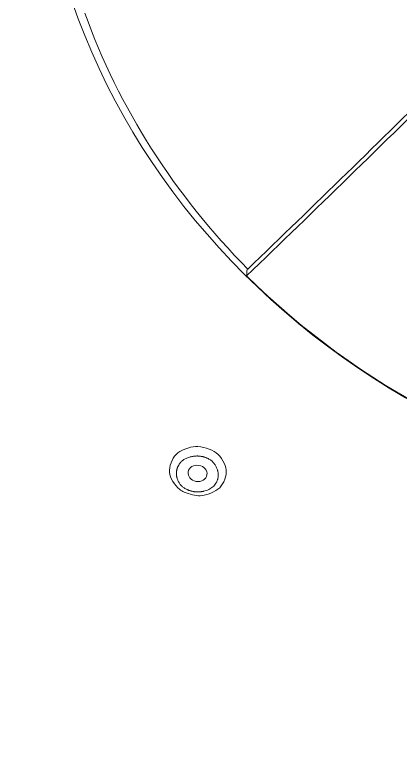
# Model space of a CAD drawing. Header units: millimetres. Extents: x 17284 to 19660, y -6011 to -2651.
# Drawn here: x 18029.9 to 18039.88, y -3892.22 to -3873.07 of the extents above; entities that cross this region are included whole.
import ezdxf

# ---------------------------------------------------------------- set-up
doc = ezdxf.new("R2010")
doc.units = ezdxf.units.MM

msp = doc.modelspace()

# ---------------------------------------------------------------- linework, layer by layer
at = {"linetype": 'Continuous', "lineweight": 18, "extrusion": (-1, -2.22045e-16, 0)}
msp.add_line((18035.933, -3879.647, 0), (18035.914, -3879.654, 0), dxfattribs=at)
at = {"linetype": 'Continuous', "lineweight": 18}
for centre, major_axis, ratio, start_param, end_param in [((18051.187, -3864.158, 0), (54.792, 0), 0.906308, 4.743974, 10.963989), ((18051.187, -3867.247, 0), (20.49, 0), 0.906308, 3.457665, 3.872718), ((18049.508, -3784.165, 0), (121.178, 151.873), 0.279261, 4.269534, 4.310966), ((18049.379, -3784.062, 0), (-121.3, -152.025), 0.279261, 1.129306, 1.169374), ((18051.187, -3867.153, 0), (20.713, 0), 0.906308, 3.882348, 4.495232)]:
    msp.add_ellipse(centre, major_axis=major_axis, ratio=ratio, start_param=start_param, end_param=end_param, dxfattribs=at)
for centre, major_axis, ratio in [((18051.187, -3867.145, 0), (-20.732, 0), 0.906308), ((18034.632, -3884.932, 0), (0.243, -0.041), 0.855507)]:
    msp.add_ellipse(centre, major_axis=major_axis, ratio=ratio, dxfattribs=at)
at = {"linetype": 'Continuous', "lineweight": 13}
msp.add_ellipse((18051.187, -3864.158, 0), major_axis=(54.792, 0), ratio=0.906308, start_param=3.141593, end_param=4.680875, dxfattribs=at)
at = {"linetype": 'Continuous', "lineweight": 18}
for points, knots in [([(17994.912, -3872.707, 0), (17994.929, -3872.803, 0), (17995.126, -3873.909, 0), (17995.68, -3875.996, 0), (17996.593, -3878.951, 0), (17997.715, -3881.847, 0), (17999.018, -3884.68, 0), (18000.502, -3887.438, 0), (18002.162, -3890.111, 0), (18003.993, -3892.692, 0), (18005.987, -3895.169, 0), (18008.138, -3897.536, 0), (18010.439, -3899.784, 0), (18012.881, -3901.904, 0), (18015.457, -3903.89, 0), (18018.157, -3905.735, 0), (18020.972, -3907.432, 0), (18023.892, -3908.975, 0), (18026.907, -3910.358, 0), (18030.006, -3911.578, 0), (18033.179, -3912.63, 0), (18036.415, -3913.509, 0), (18039.703, -3914.213, 0), (18043.03, -3914.742, 0), (18046.286, -3915.072, 0), (18048.433, -3915.202, 0), (18049.457, -3915.221, 0)], [0, 0, 0, 0, 0.004134, 0.04746, 0.090793, 0.134137, 0.177494, 0.220866, 0.264253, 0.307657, 0.351077, 0.394515, 0.437969, 0.481438, 0.524923, 0.568421, 0.611932, 0.655453, 0.698985, 0.742526, 0.786075, 0.82963, 0.873191, 0.916757, 0.960326, 1, 1, 1, 1]), ([(18034.289, -3885.415, 0), (18034.241, -3885.393, 0), (18034.199, -3885.369, 0), (18034.042, -3885.25, 0), (18033.92, -3885.045, 0), (18033.892, -3884.762, 0), (18033.97, -3884.549, 0), (18034.183, -3884.338, 0), (18034.417, -3884.242, 0), (18034.741, -3884.229, 0), (18034.993, -3884.307, 0), (18035.239, -3884.495, 0), (18035.362, -3884.7, 0), (18035.39, -3884.983, 0), (18035.312, -3885.197, 0), (18035.099, -3885.407, 0), (18034.865, -3885.503, 0), (18034.585, -3885.514, 0), (18034.418, -3885.474, 0), (18034.289, -3885.415, 0)], [0, 0, 0, 0, 0.033608, 0.033608, 0.158608, 0.158608, 0.283608, 0.283608, 0.408608, 0.408608, 0.533608, 0.533608, 0.658608, 0.658608, 0.783608, 0.783608, 0.908608, 0.908608, 1, 1, 1, 1]), ([(18034.362, -3885.35, 0), (18034.37, -3885.354, 0), (18034.385, -3885.361, 0), (18034.41, -3885.371, 0), (18034.434, -3885.379, 0), (18034.458, -3885.387, 0), (18034.483, -3885.393, 0), (18034.508, -3885.399, 0), (18034.532, -3885.404, 0), (18034.557, -3885.407, 0), (18034.583, -3885.41, 0), (18034.608, -3885.412, 0), (18034.633, -3885.412, 0), (18034.659, -3885.412, 0), (18034.685, -3885.411, 0), (18034.71, -3885.409, 0), (18034.736, -3885.405, 0), (18034.762, -3885.401, 0), (18034.804, -3885.393, 0), (18034.859, -3885.378, 0), (18034.923, -3885.353, 0), (18034.981, -3885.32, 0), (18035.031, -3885.282, 0), (18035.074, -3885.237, 0), (18035.103, -3885.196, 0), (18035.122, -3885.163, 0), (18035.133, -3885.139, 0), (18035.143, -3885.115, 0), (18035.151, -3885.09, 0), (18035.158, -3885.065, 0), (18035.162, -3885.04, 0), (18035.166, -3885.015, 0), (18035.167, -3884.989, 0), (18035.167, -3884.963, 0), (18035.165, -3884.936, 0), (18035.162, -3884.909, 0), (18035.157, -3884.882, 0), (18035.15, -3884.855, 0), (18035.14, -3884.822, 0), (18035.126, -3884.785, 0), (18035.107, -3884.745, 0), (18035.085, -3884.707, 0), (18035.06, -3884.672, 0), (18035.031, -3884.64, 0), (18034.999, -3884.611, 0), (18034.965, -3884.585, 0), (18034.927, -3884.561, 0), (18034.891, -3884.543, 0), (18034.86, -3884.529, 0), (18034.834, -3884.519, 0), (18034.807, -3884.51, 0), (18034.78, -3884.502, 0), (18034.753, -3884.496, 0), (18034.726, -3884.491, 0), (18034.699, -3884.487, 0), (18034.671, -3884.484, 0), (18034.643, -3884.482, 0), (18034.614, -3884.482, 0), (18034.586, -3884.483, 0), (18034.557, -3884.485, 0), (18034.528, -3884.489, 0), (18034.498, -3884.494, 0), (18034.462, -3884.501, 0), (18034.421, -3884.511, 0), (18034.376, -3884.526, 0), (18034.334, -3884.544, 0), (18034.295, -3884.565, 0), (18034.259, -3884.588, 0), (18034.227, -3884.614, 0), (18034.197, -3884.643, 0), (18034.171, -3884.675, 0), (18034.152, -3884.703, 0), (18034.139, -3884.725, 0), (18034.131, -3884.741, 0), (18034.123, -3884.757, 0), (18034.116, -3884.773, 0), (18034.11, -3884.79, 0), (18034.104, -3884.806, 0), (18034.099, -3884.822, 0), (18034.095, -3884.839, 0), (18034.092, -3884.856, 0), (18034.089, -3884.872, 0), (18034.087, -3884.889, 0), (18034.085, -3884.906, 0), (18034.085, -3884.923, 0), (18034.085, -3884.94, 0), (18034.085, -3884.958, 0), (18034.087, -3884.975, 0), (18034.089, -3884.992, 0), (18034.092, -3885.01, 0), (18034.095, -3885.028, 0), (18034.099, -3885.045, 0), (18034.106, -3885.07, 0), (18034.117, -3885.101, 0), (18034.133, -3885.137, 0), (18034.151, -3885.171, 0), (18034.173, -3885.203, 0), (18034.197, -3885.233, 0), (18034.224, -3885.261, 0), (18034.254, -3885.286, 0), (18034.287, -3885.31, 0), (18034.323, -3885.332, 0), (18034.349, -3885.344, 0), (18034.362, -3885.35, 0)], [0, 0, 0, 0, 0.00772, 0.015344, 0.022887, 0.030363, 0.037788, 0.045176, 0.052542, 0.059902, 0.067273, 0.074668, 0.082105, 0.089597, 0.09716, 0.104807, 0.112554, 0.120412, 0.128396, 0.150489, 0.171513, 0.191827, 0.211829, 0.231935, 0.252555, 0.261558, 0.270451, 0.279261, 0.288012, 0.296735, 0.305455, 0.3142, 0.322998, 0.331875, 0.340859, 0.349973, 0.359242, 0.36869, 0.378338, 0.393328, 0.407735, 0.421662, 0.435221, 0.448535, 0.461732, 0.474946, 0.488309, 0.501949, 0.51028, 0.518518, 0.526684, 0.534801, 0.54289, 0.550975, 0.559079, 0.567225, 0.575434, 0.583729, 0.59213, 0.600659, 0.609335, 0.618176, 0.627199, 0.642117, 0.656503, 0.670453, 0.684074, 0.69748, 0.71079, 0.724128, 0.737614, 0.751366, 0.757497, 0.763563, 0.76957, 0.775524, 0.781433, 0.787302, 0.793141, 0.798955, 0.804752, 0.810539, 0.816324, 0.822114, 0.827917, 0.83374, 0.839591, 0.845475, 0.851402, 0.857376, 0.863406, 0.869498, 0.875657, 0.888933, 0.901772, 0.914259, 0.926486, 0.938551, 0.950556, 0.962603, 0.974794, 0.987229, 1, 1, 1, 1])]:
    msp.add_open_spline(points, degree=3, knots=knots, dxfattribs=at)
msp.add_open_spline([(18035.901, -3879.821, 0), (18035.905, -3879.766, 0), (18035.91, -3879.71, 0), (18035.914, -3879.654, 0)], degree=3, dxfattribs=at)

doc.saveas('drawing.dxf')
